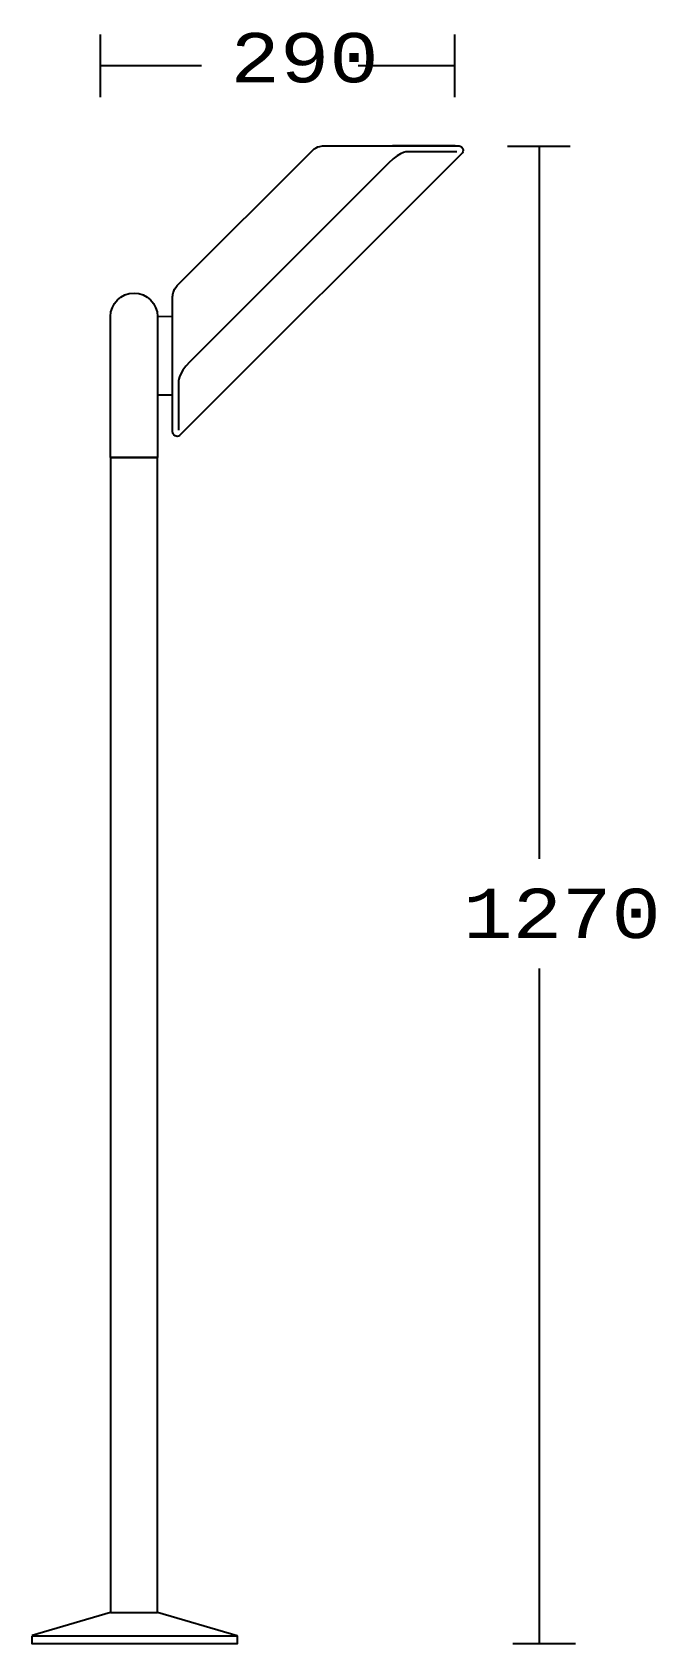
# Model space of a CAD drawing. Extents: x 0 to 132, y 0 to 341.
import ezdxf

# ---------------------------------------------------------------- set-up
doc = ezdxf.new("R2010")
doc.units = 0
doc.layers.add('LIVELLO_1', color=160, linetype='Continuous')
doc.styles.add('STD', font='txt')

# ---------------------------------------------------------------- blocks, each defined once
blk = doc.blocks.new('AI9-BLK1')
at = {"layer": 'LIVELLO_1', "color": 7}
for p, q in [((-47.84, 169.68), (-47.84, 156.45)), ((27.14, 156.45), (27.14, 169.68)), ((-26.41, 163.06), (-47.84, 163.06)), ((26.99, 163.06), (6.67, 163.06)), ((27.21, 146.19), (13.98, 146.19)), ((51.47, 146.03), (38.23, 146.03)), ((44.97, 146.19), (44.97, -4.47)), ((-35.7, 110.11), (-32.64, 110.17)), ((-35.7, 93.57), (-32.64, 93.54)), ((-45.63, 80.34), (-35.7, 80.34)), ((44.97, -27.63), (44.97, -170.27)), ((-45.63, -163.66), (-35.7, -163.66)), ((52.65, -170.27), (39.41, -170.27))]:
    blk.add_line(p, q, dxfattribs=at)
for points in [[(-62.17, -168.54), (-18.89, -168.62), (-35.7, -163.66), (-35.7, -79.3), (-35.7, 80.34), (-45.63, 80.34), (-45.63, -79.3), (-45.63, -163.66)], [(-62.17, -168.62), (-18.9, -168.62), (-18.9, -170.27), (-62.17, -170.27)]]:
    blk.add_lwpolyline(points, close=True, dxfattribs=at)
for points, knots in [([(-31.52, 116.66), (-32.5, 115.68), (-32.5, 114.28), (-32.5, 114.28), (-32.5, 114.28), (-32.5, 85.73), (-32.5, 85.73), (-32.5, 85.73), (-32.5, 85.16), (-31.94, 84.89), (-31.38, 84.61), (-30.96, 85.03), (-30.96, 85.03), (-30.96, 85.03), (-29.56, 86.43), (-29.56, 86.43), (-29.56, 86.43), (27.27, 143.25), (27.27, 143.25), (27.27, 143.25), (28.67, 144.65), (28.67, 144.65), (28.67, 144.65), (29.09, 145.07), (28.81, 145.63), (28.53, 146.19), (27.97, 146.19), (27.97, 146.19), (27.97, 146.19), (-0.59, 146.19), (-0.59, 146.19), (-0.59, 146.19), (-1.99, 146.19), (-2.97, 145.21), (-2.97, 145.21), (-31.52, 116.66), (-31.52, 116.66)], [0, 0, 0, 0, 1, 1, 1, 2, 2, 2, 3, 3, 3, 4, 4, 4, 5, 5, 5, 6, 6, 6, 7, 7, 7, 8, 8, 8, 9, 9, 9, 10, 10, 10, 11, 11, 11, 12, 12, 12, 12]), ([(27.55, 144.93), (27.55, 144.93), (17.47, 144.93), (17.47, 144.93), (17.47, 144.93), (15.79, 145.21), (13.13, 142.55), (13.13, 142.55), (-28.86, 100.56), (-28.86, 100.56), (-31.52, 97.9), (-31.24, 96.22), (-31.24, 96.22), (-31.24, 96.22), (-31.24, 86.14), (-31.24, 86.14)], [0, 0, 0, 0, 1, 1, 1, 2, 2, 2, 3, 3, 3, 4, 4, 4, 5, 5, 5, 5]), ([(-45.63, 80.34), (-45.63, 80.34), (-45.63, 110.11), (-45.63, 110.11), (-45.63, 112.85), (-43.41, 115.07), (-40.66, 115.07), (-37.93, 115.07), (-35.7, 112.85), (-35.7, 110.11), (-35.7, 110.11), (-35.7, 80.34), (-35.7, 80.34)], [0, 0, 0, 0, 1, 1, 1, 2, 2, 2, 3, 3, 3, 4, 4, 4, 4])]:
    blk.add_open_spline(points, degree=3, knots=knots, dxfattribs=at)
at = {"layer": 'LIVELLO_1', "color": 7, "char_height": 10.4192, "attachment_point": 1, "style": 'STD'}
for s, insert in [('\\fCourier|b0|i0;\\H10.4192;\\C7;290', (-20.29, 170.01)), ('\\fCourier|b0|i0;\\H10.4192;\\C7;1270', (28.89, -10.76))]:
    blk.add_mtext(s, dxfattribs=dict(at, insert=insert))

msp = doc.modelspace()

# ---------------------------------------------------------------- block references
at = {"layer": 'LIVELLO_1', "color": 7}
msp.add_blockref('AI9-BLK1', (62.496271, 170.600784), dxfattribs=at)

doc.saveas('drawing.dxf')
